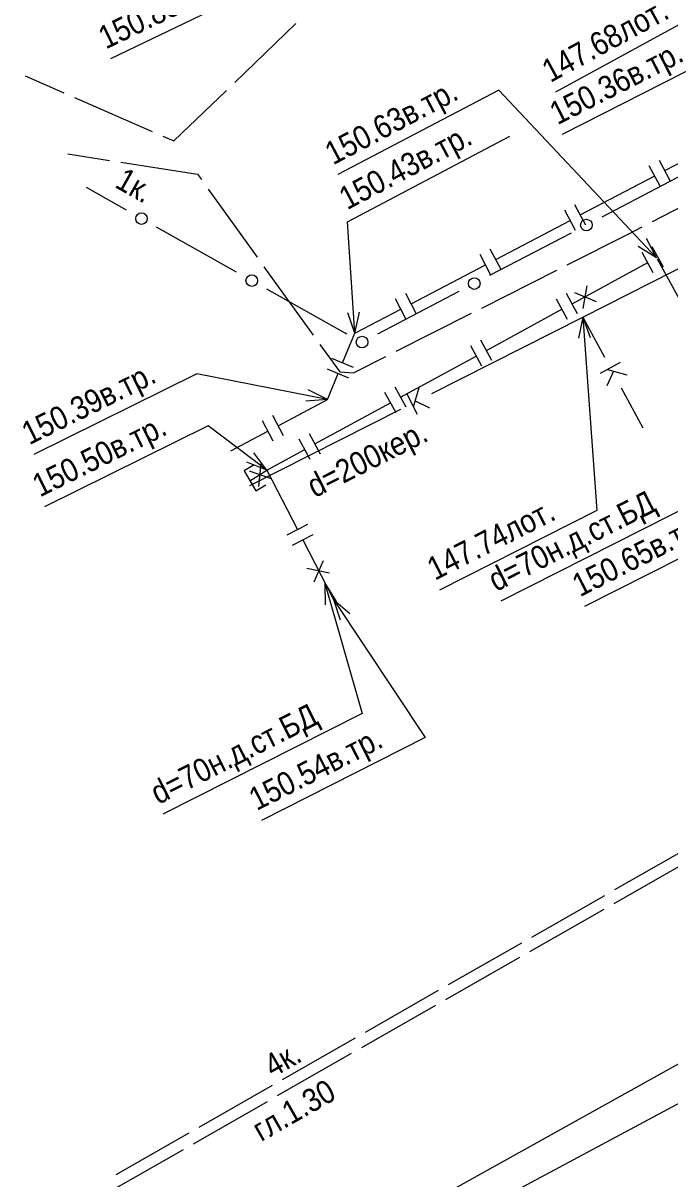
# Model space of a CAD drawing. Header units: metres. Extents: x 369 to 856, y 14070 to 14447.
# Drawn here: x 438.64 to 466.6, y 14270.89 to 14320.88 of the extents above; entities that cross this region are included whole.
import ezdxf
from ezdxf.enums import TextEntityAlignment as Align

# ---------------------------------------------------------------- set-up
doc = ezdxf.new("R2010")
doc.units = ezdxf.units.M
doc.header["$MEASUREMENT"] = 0
for name, color, linetype, lineweight in [('Водопровод', 7, 'Continuous', 25), ('Водосток', 7, 'Continuous', 25), ('Газопровод', 7, 'Continuous', 25), ('Кабели', 7, 'Continuous', 25), ('Кабель электрический', 7, 'Continuous', 25), ('Канализация самотёчная', 7, 'Continuous', 25)]:
    doc.layers.add(name, color=color, linetype=linetype, lineweight=lineweight)
doc.styles.add('Style-RUSSIAN_1251', font='RUSSIAN_1251.shx')
doc.styles.add('Style-RUSSIAN_1251 I 0.00000', font='RUSSIAN_1251.shx')

# ---------------------------------------------------------------- blocks, each defined once
blk = doc.blocks.new('ZAGLUS')
at = {"layer": 'Газопровод', "color": 252, "linetype": 'Continuous', "lineweight": 9, "flags": 128}
blk.add_lwpolyline([(0.499, -0.5), (0.5, -0.001), (-0.5, 0.001), (-0.5, -0.499)], dxfattribs=at)
blk = doc.blocks.new('msdElementTypeLineString_433')
at = {"layer": 'Кабель электрический', "color": 252, "linetype": 'Continuous', "lineweight": 9}
for p, q in [((37.059, 19.66), (33.855, 17.83)), ((33.421, 17.582), (30.217, 15.752)), ((29.783, 15.504), (26.579, 13.673)), ((26.145, 13.425), (22.942, 11.595)), ((22.507, 11.347), (19.304, 9.516)), ((18.87, 9.268), (15.666, 7.438)), ((15.232, 7.19), (12.028, 5.36))]:
    blk.add_line(p, q, dxfattribs=at)
blk = doc.blocks.new('msdElementTypeLineString_434')
at = {"layer": 'Кабель электрический', "color": 252, "linetype": 'Continuous', "lineweight": 9}
for p, q in [((36.63, 19.723), (33.47, 17.918)), ((33.036, 17.67), (29.876, 15.864)), ((29.442, 15.616), (26.281, 13.811)), ((25.847, 13.563), (22.687, 11.757)), ((22.253, 11.509), (19.093, 9.704)), ((18.659, 9.456), (15.498, 7.65)), ((15.064, 7.402), (11.904, 5.597))]:
    blk.add_line(p, q, dxfattribs=at)
blk = doc.blocks.new('msdElementTypeMultiLine_131')
at = {"layer": 'Кабель электрический', "color": 252, "linetype": 'Continuous', "lineweight": 9}
for name, p in [('msdElementTypeLineString_434', (0.42, 0.508)), ('msdElementTypeLineString_433', (0, 0))]:
    blk.add_blockref(name, p, dxfattribs=at)
blk = doc.blocks.new('msdElementTypeLineString_634')
at = {"layer": 'Канализация самотёчная', "color": 252, "linetype": 'Continuous', "lineweight": 9}
for p, q in [((17.861, 9.554), (34.399, 18.4)), ((0.001, 0), (16.539, 8.846))]:
    blk.add_line(p, q, dxfattribs=at)
blk = doc.blocks.new('msdElementTypeLineString_635')
at = {"layer": 'Канализация самотёчная', "color": 252, "linetype": 'Continuous', "lineweight": 9}
for p, q in [((17.282, 10.028), (17.749, 9.155)), ((17.583, 9.466), (17.812, 10.312)), ((17.655, 9.734), (18.278, 9.438))]:
    blk.add_line(p, q, dxfattribs=at)
blk = doc.blocks.new('msdElementTypeMultiLine_307')
at = {"layer": 'Канализация самотёчная', "color": 252, "linetype": 'Continuous', "lineweight": 9}
for name, p in [('msdElementTypeLineString_634', (0.506, 0.506)), ('msdElementTypeLineString_635', (0, 0))]:
    blk.add_blockref(name, p, dxfattribs=at)
blk = doc.blocks.new('msdElementTypeLineString_640')
at = {"layer": 'Водопровод', "color": 252, "linetype": 'Continuous', "lineweight": 9}
blk.add_line((0, 0), (34.168, 19.048), dxfattribs=at)
blk = doc.blocks.new('msdElementTypeMultiLine_310')
at = {"layer": 'Водопровод', "color": 252, "linetype": 'Continuous', "lineweight": 9}
blk.add_blockref('msdElementTypeLineString_640', (0.5, 0.5), dxfattribs=at)
blk = doc.blocks.new('msdElementTypeLineString_645')
at = {"layer": 'Канализация самотёчная', "color": 252, "linetype": 'Continuous', "lineweight": 9}
for p, q in [((0.001, 4.786), (0.94, 3.053)), ((1.655, 1.734), (2.594, 0.001))]:
    blk.add_line(p, q, dxfattribs=at)
blk = doc.blocks.new('msdElementTypeLineString_646')
at = {"layer": 'Канализация самотёчная', "color": 252, "linetype": 'Continuous', "lineweight": 9}
for p, q in [((2.123, 3.325), (1.252, 2.853)), ((1.563, 3.021), (2.409, 2.797)), ((1.831, 2.95), (1.538, 2.325))]:
    blk.add_line(p, q, dxfattribs=at)
blk = doc.blocks.new('msdElementTypeMultiLine_313')
at = {"layer": 'Канализация самотёчная', "color": 252, "linetype": 'Continuous', "lineweight": 9}
for name, p in [('msdElementTypeLineString_645', (0.506, 0.506)), ('msdElementTypeLineString_646', (0, 0))]:
    blk.add_blockref(name, p, dxfattribs=at)
blk = doc.blocks.new('msdElementTypeLineString_647')
at = {"layer": 'Канализация самотёчная', "color": 252, "linetype": 'Continuous', "lineweight": 9}
for p, q in [((7.254, 3.677), (13.169, 6.676)), ((0.001, 0), (5.916, 2.999))]:
    blk.add_line(p, q, dxfattribs=at)
blk = doc.blocks.new('msdElementTypeLineString_648')
at = {"layer": 'Канализация самотёчная', "color": 252, "linetype": 'Continuous', "lineweight": 9}
for p, q in [((6.674, 4.176), (7.122, 3.292)), ((6.962, 3.607), (7.21, 4.447)), ((7.041, 3.873), (7.657, 3.564))]:
    blk.add_line(p, q, dxfattribs=at)
blk = doc.blocks.new('msdElementTypeMultiLine_314')
at = {"layer": 'Канализация самотёчная', "color": 252, "linetype": 'Continuous', "lineweight": 9}
for name, p in [('msdElementTypeLineString_647', (0.506, 0.506)), ('msdElementTypeLineString_648', (0, 0))]:
    blk.add_blockref(name, p, dxfattribs=at)
blk = doc.blocks.new('msdElementTypeLineString_841')
at = {"layer": 'Кабель электрический', "color": 252, "linetype": 'Continuous', "lineweight": 9}
for p, q in [((0, 18.831), (1.798, 18.55)), ((25.273, 15.91), (28.503, 17.586)), ((6.061, 17.312), (8.186, 14.358)), ((8.478, 13.952), (10.603, 10.997)), ((17.891, 12.162), (21.139, 13.805)), ((14.198, 10.293), (17.445, 11.936))]:
    blk.add_line(p, q, dxfattribs=at)
at = {"layer": 'Кабель электрический', "color": 252, "linetype": 'Continuous', "lineweight": 9, "flags": 128}
for points in [[(2.292, 18.473), (5.598, 17.956), (5.769, 17.718)], [(21.585, 14.031), (24.244, 15.376), (24.829, 15.68)], [(10.895, 10.591), (11.753, 9.399), (12.342, 9.354), (13.752, 10.067)]]:
    blk.add_lwpolyline(points, dxfattribs=at)
blk = doc.blocks.new('msdElementTypeMultiLine_448')
at = {"layer": 'Кабель электрический', "color": 252, "linetype": 'Continuous', "lineweight": 9}
blk.add_blockref('msdElementTypeLineString_841', (0, 0), dxfattribs=at)
blk = doc.blocks.new('msdElementTypeLineString_909')
at = {"layer": 'Кабели', "color": 252, "linetype": 'Continuous', "lineweight": 9}
for p, q in [((29.142, 9.119), (27.382, 8.201)), ((26.052, 7.506), (22.533, 5.67)), ((1.98, 5.97), (0.25, 6.944)), ((6.746, 3.286), (3.287, 5.234)), ((21.203, 4.975), (17.683, 3.139)), ((16.354, 2.444), (12.834, 0.608))]:
    blk.add_line(p, q, dxfattribs=at)
at = {"layer": 'Кабели', "color": 252, "linetype": 'Continuous', "lineweight": 9, "flags": 128}
blk.add_lwpolyline([(11.513, 0.602), (11.434, 0.646), (8.053, 2.55)], dxfattribs=at)
at = {"layer": 'Кабели', "color": 252, "linetype": 'Continuous', "lineweight": 9}
for centre in [(26.717, 7.854), (2.633, 5.602), (21.868, 5.323), (7.4, 2.918), (17.019, 2.792), (12.169, 0.261)]:
    blk.add_circle(centre, 0.25, dxfattribs=at)
blk = doc.blocks.new('msdElementTypeMultiLine_502')
at = {"layer": 'Кабели', "color": 252, "linetype": 'Continuous', "lineweight": 9}
blk.add_blockref('msdElementTypeLineString_909', (0, 0), dxfattribs=at)
blk = doc.blocks.new('msdElementTypeLineString_973')
at = {"layer": 'Кабель электрический', "color": 252, "linetype": 'Continuous', "lineweight": 9}
for p, q in [((9.065, 2.529), (11.71, 5.072)), ((0.001, 2.816), (1.681, 2.081)), ((2.139, 1.88), (5.5, 0.41))]:
    blk.add_line(p, q, dxfattribs=at)
at = {"layer": 'Кабель электрический', "color": 252, "linetype": 'Continuous', "lineweight": 9, "flags": 128}
blk.add_lwpolyline([(5.958, 0.209), (6.434, 0.001), (8.705, 2.183)], dxfattribs=at)
blk = doc.blocks.new('msdElementTypeMultiLine_552')
at = {"layer": 'Кабель электрический', "color": 252, "linetype": 'Continuous', "lineweight": 9}
blk.add_blockref('msdElementTypeLineString_973', (0, 0), dxfattribs=at)
blk = doc.blocks.new('msdElementTypeLineString_1001')
at = {"layer": 'Канализация самотёчная', "color": 252, "linetype": 'Continuous', "lineweight": 9}
for p, q in [((7.869, 3.983), (14.399, 7.289)), ((0.001, 0), (6.53, 3.306))]:
    blk.add_line(p, q, dxfattribs=at)
blk = doc.blocks.new('msdElementTypeLineString_1002')
at = {"layer": 'Канализация самотёчная', "color": 252, "linetype": 'Continuous', "lineweight": 9}
for p, q in [((7.577, 3.914), (7.825, 4.754)), ((7.289, 4.482), (7.737, 3.599)), ((7.656, 4.18), (8.272, 3.87))]:
    blk.add_line(p, q, dxfattribs=at)
blk = doc.blocks.new('msdElementTypeMultiLine_571')
at = {"layer": 'Канализация самотёчная', "color": 252, "linetype": 'Continuous', "lineweight": 9}
for name, p in [('msdElementTypeLineString_1001', (0.506, 0.506)), ('msdElementTypeLineString_1002', (0, 0))]:
    blk.add_blockref(name, p, dxfattribs=at)
blk = doc.blocks.new('msdElementTypeLineString_1050')
at = {"layer": 'Газопровод', "color": 252, "linetype": 'Continuous', "lineweight": 9}
for p, q in [((19.272, 12.615), (22.486, 14.303)), ((19.504, 12.172), (19.039, 13.058)), ((19.061, 11.94), (18.597, 12.825)), ((15.614, 10.695), (18.829, 12.383)), ((15.847, 10.252), (15.382, 11.137)), ((15.404, 10.019), (14.939, 10.905)), ((11.957, 8.774), (15.172, 10.462)), ((12.189, 8.331), (11.724, 9.217)), ((8.3, 6.854), (11.514, 8.542)), ((11.747, 8.099), (11.282, 8.984)), ((8.089, 6.179), (7.624, 7.064)), ((8.532, 6.411), (8.067, 7.296)), ((5.61, 3.642), (4.687, 4.025)), ((5.802, 4.104), (4.878, 4.487)), ((2.782, 1.14), (2.315, 2.024)), ((2.339, 0.907), (1.873, 1.791)), ((0.501, 0.501), (2.106, 1.349))]:
    blk.add_line(p, q, dxfattribs=at)
at = {"layer": 'Газопровод', "color": 252, "linetype": 'Continuous', "lineweight": 9, "flags": 128}
for points in [[(5.34, 4.296), (5.872, 5.579), (7.857, 6.621)], [(2.548, 1.582), (4.682, 2.709), (5.148, 3.834)]]:
    blk.add_lwpolyline(points, dxfattribs=at)
blk = doc.blocks.new('msdElementTypeMultiLine_604')
at = {"layer": 'Газопровод', "color": 252, "linetype": 'Continuous', "lineweight": 9}
blk.add_blockref('msdElementTypeLineString_1050', (0, 0), dxfattribs=at)
blk = doc.blocks.new('msdElementTypeLineString_1052')
at = {"layer": 'Газопровод', "color": 252, "linetype": 'Continuous', "lineweight": 9}
for p, q in [((13.708, 8.084), (14.632, 7.701)), ((14.234, 8.373), (14.062, 7.388)), ((19.729, 5.832), (19.347, 4.908)), ((20.019, 5.307), (19.033, 5.477))]:
    blk.add_line(p, q, dxfattribs=at)
blk = doc.blocks.new('msdElementTypeLineString_1053')
at = {"layer": 'Газопровод', "color": 252, "linetype": 'Continuous', "lineweight": 9}
for p, q in [((17.638, 9.274), (17.159, 10.152)), ((17.199, 9.034), (16.72, 9.912)), ((17.374, 9.628), (19.158, 6.362)), ((13.692, 7.692), (16.96, 9.473)), ((13.931, 7.253), (13.453, 8.131)), ((13.492, 7.014), (13.014, 7.892)), ((9.986, 5.671), (13.253, 7.453)), ((18.719, 6.123), (19.596, 6.602)), ((10.225, 5.232), (9.746, 6.11)), ((18.958, 5.684), (19.836, 6.163)), ((9.786, 4.993), (9.307, 5.871)), ((19.397, 5.924), (20.289, 4.29)), ((6.279, 3.651), (9.547, 5.432)), ((6.519, 3.212), (6.04, 4.09)), ((6.08, 2.972), (5.601, 3.85)), ((2.573, 1.63), (5.84, 3.411)), ((2.812, 1.191), (2.333, 2.069)), ((2.373, 0.952), (1.894, 1.83)), ((0.5, 0.5), (2.134, 1.391))]:
    blk.add_line(p, q, dxfattribs=at)
blk = doc.blocks.new('msdElementTypeMultiLine_606')
at = {"layer": 'Газопровод', "color": 252, "linetype": 'Continuous', "lineweight": 9}
for name, p in [('msdElementTypeLineString_1053', (0, 0)), ('msdElementTypeLineString_1052', (0.093, 0.093))]:
    blk.add_blockref(name, p, dxfattribs=at)
blk = doc.blocks.new('msdElementTypeLineString_1054')
at = {"layer": 'Газопровод', "color": 252, "linetype": 'Continuous', "lineweight": 9}
for p, q in [((2.842, 2.075), (2.435, 1.161)), ((3.117, 1.542), (2.137, 1.739))]:
    blk.add_line(p, q, dxfattribs=at)
blk = doc.blocks.new('msdElementTypeLineString_1055')
at = {"layer": 'Газопровод', "color": 252, "linetype": 'Continuous', "lineweight": 9}
for p, q in [((0.5, 6.097), (1.821, 3.521)), ((1.376, 3.293), (2.266, 3.749)), ((1.604, 2.848), (2.494, 3.304)), ((2.049, 3.076), (3.37, 0.501))]:
    blk.add_line(p, q, dxfattribs=at)
blk = doc.blocks.new('msdElementTypeMultiLine_607')
at = {"layer": 'Газопровод', "color": 252, "linetype": 'Continuous', "lineweight": 9}
for name, p in [('msdElementTypeLineString_1055', (0, 0)), ('msdElementTypeLineString_1054', (0.093, 0.093))]:
    blk.add_blockref(name, p, dxfattribs=at)
blk = doc.blocks.new('msdElementTypeLineString_1056')
at = {"layer": 'Газопровод', "color": 252, "linetype": 'Continuous', "lineweight": 9}
for p, q in [((0.885, 1.15), (0.774, 0.156)), ((0.378, 0.83), (1.324, 0.503))]:
    blk.add_line(p, q, dxfattribs=at)
blk = doc.blocks.new('msdElementTypeLineString_1057')
at = {"layer": 'Газопровод', "color": 252, "linetype": 'Continuous', "lineweight": 9}
blk.add_line((0.501, 0.5), (1.238, 0.962), dxfattribs=at)
blk = doc.blocks.new('msdElementTypeMultiLine_608')
at = {"layer": 'Газопровод', "color": 252, "linetype": 'Continuous', "lineweight": 9}
for name, p in [('msdElementTypeLineString_1056', (0.093, 0.093)), ('msdElementTypeLineString_1057', (0, 0))]:
    blk.add_blockref(name, p, dxfattribs=at)
blk = doc.blocks.new('msdElementTypeLineString_1066')
at = {"layer": 'Кабели', "color": 252, "linetype": 'Continuous', "lineweight": 9}
for p, q in [((23.394, 26.854), (20.219, 25.116)), ((18.903, 24.396), (15.727, 22.658)), ((14.412, 21.938), (11.236, 20.2)), ((32.207, 16.535), (30.437, 19.692)), ((9.92, 19.48), (6.745, 17.742)), ((1.295, 17.515), (0.25, 18.992)), ((34.71, 12.069), (32.94, 15.226)), ((37.214, 7.603), (35.444, 10.761)), ((39.718, 3.137), (37.947, 6.295)), ((41.336, 0.25), (40.451, 1.829))]:
    blk.add_line(p, q, dxfattribs=at)
at = {"layer": 'Кабели', "color": 252, "linetype": 'Continuous', "lineweight": 9, "flags": 128}
for points in [[(27.117, 25.419), (25.925, 27.452), (24.888, 27.672), (24.71, 27.574)], [(29.703, 21.001), (29.654, 21.089), (27.875, 24.125)], [(5.429, 17.022), (3.456, 15.942), (2.23, 16.193), (2.161, 16.29)]]:
    blk.add_lwpolyline(points, dxfattribs=at)
at = {"layer": 'Кабели', "color": 252, "linetype": 'Continuous', "lineweight": 9}
for centre in [(24.052, 27.214), (19.561, 24.756), (27.496, 24.772), (15.07, 22.298), (30.07, 20.347), (10.578, 19.84), (6.087, 17.382), (1.728, 16.902), (32.574, 15.881), (35.077, 11.415), (37.581, 6.949), (40.084, 2.483)]:
    blk.add_circle(centre, 0.25, dxfattribs=at)
blk = doc.blocks.new('msdElementTypeLineString_1067')
at = {"layer": 'Кабели', "color": 252, "linetype": 'Continuous', "lineweight": 9}
for p, q in [((25.174, 27.417), (25.945, 28.054)), ((25.761, 27.294), (25.308, 28.187)), ((26.702, 25.812), (27.056, 26.747)), ((26.397, 26.328), (27.387, 26.188)), ((0.798, 17.949), (1.071, 18.911)), ((7.395, 17.74), (7.565, 18.726)), ((0.45, 18.437), (1.448, 18.382)), ((7.921, 18.03), (6.996, 18.412)), ((31.447, 17.559), (32.434, 17.399)), ((31.742, 17.036), (32.114, 17.965)), ((2.549, 15.933), (3.316, 16.575)), ((3.137, 15.814), (2.679, 16.704))]:
    blk.add_line(p, q, dxfattribs=at)
blk = doc.blocks.new('msdElementTypeMultiLine_613')
at = {"layer": 'Кабели', "color": 252, "linetype": 'Continuous', "lineweight": 9}
for name, p in [('msdElementTypeLineString_1067', (0, 0)), ('msdElementTypeLineString_1066', (0.157, 0.157))]:
    blk.add_blockref(name, p, dxfattribs=at)
blk = doc.blocks.new('DIMTXT_7')
at = {"layer": 'Газопровод', "color": 252, "linetype": 'Continuous', "lineweight": 9}
for q in [(-0.435, 0.827), (-0.799, 0.484)]:
    blk.add_line((0, 0), q, dxfattribs=at)
at = {"layer": 'Газопровод', "color": 252, "linetype": 'Continuous', "lineweight": 9, "flags": 128}
blk.add_lwpolyline([(0, 0), (-6.825, 7.253), (-13.779, 3.594)], dxfattribs=at)
at = {"layer": 'Газопровод', "color": 252, "linetype": 'Continuous', "lineweight": 9, "style": 'Style-RUSSIAN_1251', "width": 0.9}
blk.add_text('150.63в.тр.', height=1, rotation=27.7549, dxfattribs=at).set_placement((-14.454, 4.877), align=Align.TOP_LEFT)
blk = doc.blocks.new('DIMTXT_8')
at = {"layer": 'Газопровод', "color": 252, "linetype": 'Continuous', "lineweight": 9}
for q in [(-0.569, 0.741), (-0.87, 0.341)]:
    blk.add_line((0, 0), q, dxfattribs=at)
at = {"layer": 'Газопровод', "color": 252, "linetype": 'Continuous', "lineweight": 9, "flags": 128}
blk.add_lwpolyline([(0, 0), (-2.542, 1.91), (-9.617, -1.59)], dxfattribs=at)
at = {"layer": 'Газопровод', "color": 252, "linetype": 'Continuous', "lineweight": 9, "style": 'Style-RUSSIAN_1251', "width": 0.9}
blk.add_text('150.50в.тр.', height=1, rotation=26.3269, dxfattribs=at).set_placement((-10.26, -0.291), align=Align.TOP_LEFT)
blk = doc.blocks.new('DIMTXT_256')
at = {"layer": 'Газопровод', "color": 252, "linetype": 'Continuous', "lineweight": 9}
for q in [(0.006, -0.934), (0.487, -0.797)]:
    blk.add_line((0, 0), q, dxfattribs=at)
at = {"layer": 'Газопровод', "color": 252, "linetype": 'Continuous', "lineweight": 9, "flags": 128}
blk.add_lwpolyline([(0, 0), (1.603, -5.64), (-7.004, -9.998)], dxfattribs=at)
at = {"layer": 'Газопровод', "color": 252, "linetype": 'Continuous', "lineweight": 9, "style": 'Style-RUSSIAN_1251', "width": 0.9}
blk.add_text('d=70н.д.ст.БД', height=1, rotation=26.8514, dxfattribs=at).set_placement((-7.659, -8.704), align=Align.TOP_LEFT)
blk = doc.blocks.new('DIMTXT_278')
at = {"layer": 'Газопровод', "color": 252, "linetype": 'Continuous', "lineweight": 9}
for q in [(-0.835, 0.419), (-0.931, -0.072)]:
    blk.add_line((0, 0), q, dxfattribs=at)
at = {"layer": 'Газопровод', "color": 252, "linetype": 'Continuous', "lineweight": 9, "flags": 128}
blk.add_lwpolyline([(0, 0), (-5.649, 1.111), (-12.688, -2.38)], dxfattribs=at)
at = {"layer": 'Газопровод', "color": 252, "linetype": 'Continuous', "lineweight": 9, "style": 'Style-RUSSIAN_1251', "width": 0.9}
blk.add_text('150.39в.тр.', height=1, rotation=26.3819, dxfattribs=at).set_placement((-13.333, -1.081), align=Align.TOP_LEFT)
blk = doc.blocks.new('DIMTXT_279')
at = {"layer": 'Газопровод', "color": 252, "linetype": 'Continuous', "lineweight": 9}
for q in [(-0.31, 0.881), (0.189, 0.915)]:
    blk.add_line((0, 0), q, dxfattribs=at)
at = {"layer": 'Газопровод', "color": 252, "linetype": 'Continuous', "lineweight": 9, "flags": 128}
blk.add_lwpolyline([(0, 0), (-0.325, 4.816), (6.697, 8.529)], dxfattribs=at)
at = {"layer": 'Газопровод', "color": 252, "linetype": 'Continuous', "lineweight": 9, "style": 'Style-RUSSIAN_1251', "width": 0.9}
blk.add_text('150.43в.тр.', height=1, rotation=27.8684, dxfattribs=at).set_placement((-0.804, 6.203), align=Align.TOP_LEFT)
blk = doc.blocks.new('DIMTXT_280')
at = {"layer": 'Газопровод', "color": 252, "linetype": 'Continuous', "lineweight": 9}
for q in [(-0.483, 0.8), (-0.826, 0.436)]:
    blk.add_line((0, 0), q, dxfattribs=at)
at = {"layer": 'Газопровод', "color": 252, "linetype": 'Continuous', "lineweight": 9, "flags": 128}
blk.add_lwpolyline([(0, 0), (-2.568, 2.424), (-9.573, -1.136)], dxfattribs=at)
at = {"layer": 'Газопровод', "color": 252, "linetype": 'Continuous', "lineweight": 9, "style": 'Style-RUSSIAN_1251', "width": 0.9}
blk.add_text('150.36в.тр.', height=1, rotation=26.9423, dxfattribs=at).set_placement((-10.23, 0.157), align=Align.TOP_LEFT)
blk = doc.blocks.new('DIMTXT_338')
at = {"layer": 'Газопровод', "color": 252, "linetype": 'Continuous', "lineweight": 9}
for q in [(-0.275, -0.893), (0.225, -0.907)]:
    blk.add_line((0, 0), q, dxfattribs=at)
at = {"layer": 'Газопровод', "color": 252, "linetype": 'Continuous', "lineweight": 9, "flags": 128}
blk.add_lwpolyline([(0, 0), (-0.185, -6.745), (-8.792, -11.102)], dxfattribs=at)
at = {"layer": 'Газопровод', "color": 252, "linetype": 'Continuous', "lineweight": 9, "style": 'Style-RUSSIAN_1251', "width": 0.9}
blk.add_text('d=70н.д.ст.БД', height=1, rotation=26.8514, dxfattribs=at).set_placement((-9.447, -9.808), align=Align.TOP_LEFT)
blk = doc.blocks.new('DIMTXT_363')
at = {"layer": 'Канализация самотёчная', "color": 252, "linetype": 'Continuous', "lineweight": 9}
for q in [(-0.185, -0.916), (0.314, -0.88)]:
    blk.add_line((0, 0), q, dxfattribs=at)
at = {"layer": 'Канализация самотёчная', "color": 252, "linetype": 'Continuous', "lineweight": 9, "flags": 128}
blk.add_lwpolyline([(0, 0), (0.6, -8.367), (-6.197, -11.808)], dxfattribs=at)
at = {"layer": 'Канализация самотёчная', "color": 252, "linetype": 'Continuous', "lineweight": 9, "style": 'Style-RUSSIAN_1251', "width": 0.9}
blk.add_text('147.74лот.', height=1, rotation=26.8514, dxfattribs=at).set_placement((-6.852, -10.514), align=Align.TOP_LEFT)
blk = doc.blocks.new('DIMTXT_364')
at = {"layer": 'Канализация самотёчная', "color": 252, "linetype": 'Continuous', "lineweight": 9}
for q in [(-0.52, 0.776), (-0.846, 0.397)]:
    blk.add_line((0, 0), q, dxfattribs=at)
at = {"layer": 'Канализация самотёчная', "color": 252, "linetype": 'Continuous', "lineweight": 9, "flags": 128}
blk.add_lwpolyline([(0, 0), (-7.753, 6.658), (-14.36, 3.053)], dxfattribs=at)
at = {"layer": 'Канализация самотёчная', "color": 252, "linetype": 'Continuous', "lineweight": 9, "style": 'Style-RUSSIAN_1251', "width": 0.9}
blk.add_text('147.68лот.', height=1, rotation=28.6199, dxfattribs=at).set_placement((-15.054, 4.325), align=Align.TOP_LEFT)
blk = doc.blocks.new('DIMTXT_417')
at = {"layer": 'Водосток', "color": 252, "linetype": 'Continuous', "lineweight": 9}
for q in [(-0.162, -0.92), (0.336, -0.872)]:
    blk.add_line((0, 0), q, dxfattribs=at)
at = {"layer": 'Водосток', "color": 252, "linetype": 'Continuous', "lineweight": 9, "flags": 128}
blk.add_lwpolyline([(0, 0), (0.449, -4.63), (-6.315, -7.897)], dxfattribs=at)
at = {"layer": 'Водосток', "color": 252, "linetype": 'Continuous', "lineweight": 9, "style": 'Style-RUSSIAN_1251', "width": 0.9}
blk.add_text('150.88лот.', height=1, rotation=25.7846, dxfattribs=at).set_placement((-6.946, -6.592), align=Align.TOP_LEFT)
blk = doc.blocks.new('DIMTXT_454')
at = {"layer": 'Газопровод', "color": 252, "linetype": 'Continuous', "lineweight": 9}
for q in [(0.291, -0.888), (0.707, -0.61)]:
    blk.add_line((0, 0), q, dxfattribs=at)
at = {"layer": 'Газопровод', "color": 252, "linetype": 'Continuous', "lineweight": 9, "flags": 128}
blk.add_lwpolyline([(0, 0), (3.976, -5.968), (-3.111, -9.556)], dxfattribs=at)
at = {"layer": 'Газопровод', "color": 252, "linetype": 'Continuous', "lineweight": 9, "style": 'Style-RUSSIAN_1251', "width": 0.9}
blk.add_text('150.54в.тр.', height=1, rotation=26.8514, dxfattribs=at).set_placement((-3.765, -8.262), align=Align.TOP_LEFT)
blk = doc.blocks.new('DIMTXT_455')
at = {"layer": 'Газопровод', "color": 252, "linetype": 'Continuous', "lineweight": 9}
for q in [(-0.109, -0.928), (0.385, -0.851)]:
    blk.add_line((0, 0), q, dxfattribs=at)
at = {"layer": 'Газопровод', "color": 252, "linetype": 'Continuous', "lineweight": 9, "flags": 128}
blk.add_lwpolyline([(0, 0), (0.954, -6.149), (-6.057, -9.698)], dxfattribs=at)
at = {"layer": 'Газопровод', "color": 252, "linetype": 'Continuous', "lineweight": 9, "style": 'Style-RUSSIAN_1251', "width": 0.9}
blk.add_text('150.65в.тр.', height=1, rotation=26.8514, dxfattribs=at).set_placement((-6.712, -8.404), align=Align.TOP_LEFT)

msp = doc.modelspace()

# ---------------------------------------------------------------- block references
at = {"layer": 'Водопровод', "color": 252, "linetype": 'Continuous', "lineweight": 9}
msp.add_blockref('msdElementTypeMultiLine_310', (444.335, 14263.029), dxfattribs=at)
at = {"layer": 'Водосток', "color": 252, "linetype": 'Continuous', "lineweight": 9}
msp.add_blockref('DIMTXT_417', (448.729, 14327.223), dxfattribs=at)
at = {"layer": 'Газопровод', "color": 252, "linetype": 'Continuous', "lineweight": 9}
for name, p in [('msdElementTypeMultiLine_604', (447.118, 14301.881)), ('DIMTXT_280', (471.52, 14317.19)), ('DIMTXT_7', (466.03, 14310.728)), ('DIMTXT_279', (452.99, 14307.46)), ('msdElementTypeMultiLine_606', (448.686, 14301.045)), ('DIMTXT_338', (468.083, 14306.969)), ('DIMTXT_278', (451.8, 14304.59)), ('DIMTXT_455', (468.975, 14305.335)), ('DIMTXT_8', (449.186, 14301.545)), ('msdElementTypeMultiLine_608', (447.948, 14300.583)), ('msdElementTypeMultiLine_607', (448.686, 14295.448)), ('DIMTXT_256', (451.694, 14296.654)), ('DIMTXT_454', (452.055, 14295.948))]:
    msp.add_blockref(name, p, dxfattribs=at)
at = {"layer": 'Газопровод', "color": 252, "linetype": 'Continuous', "lineweight": 9, "rotation": 120.1749307815614}
msp.add_blockref('ZAGLUS', (448.449, 14301.083), dxfattribs=at)
at = {"layer": 'Кабели', "color": 252, "linetype": 'Continuous', "lineweight": 9}
for name, p in [('msdElementTypeMultiLine_613', (445.162, 14308.979)), ('msdElementTypeMultiLine_502', (441.128, 14306.818))]:
    msp.add_blockref(name, p, dxfattribs=at)
at = {"layer": 'Кабель электрический', "color": 252, "linetype": 'Continuous', "lineweight": 9}
for name, p in [('msdElementTypeMultiLine_552', (438.727, 14315.78)), ('msdElementTypeMultiLine_448', (440.579, 14296.388)), ('msdElementTypeMultiLine_131', (430.325, 14264.956))]:
    msp.add_blockref(name, p, dxfattribs=at)
at = {"layer": 'Канализация самотёчная', "color": 252, "linetype": 'Continuous', "lineweight": 9}
for name, p in [('DIMTXT_364', (476.014, 14314.835)), ('msdElementTypeMultiLine_314', (462.339, 14307.653)), ('msdElementTypeMultiLine_571', (447.941, 14300.364)), ('DIMTXT_363', (462.846, 14308.159)), ('msdElementTypeMultiLine_313', (462.339, 14302.867)), ('msdElementTypeMultiLine_307', (458.147, 14269.191))]:
    msp.add_blockref(name, p, dxfattribs=at)

# ---------------------------------------------------------------- texts
at = {"layer": 'Кабели', "color": 252, "linetype": 'Continuous', "lineweight": 9, "style": 'Style-RUSSIAN_1251 I 0.00000', "width": 0.9}
msp.add_text('1к.', height=1, rotation=330.613, dxfattribs=at).set_placement((442.559, 14313.801))
at = {"layer": 'Кабель электрический', "color": 252, "linetype": 'Continuous', "lineweight": 9, "width": 0.9}
for s, style, p in [('4к.', 'Style-RUSSIAN_1251', (449.441, 14275.248)), ('гл.1.30', 'Style-RUSSIAN_1251 I 0.00000', (448.931, 14272.476))]:
    msp.add_text(s, height=1, rotation=29.7398, dxfattribs=dict(at, style=style)).set_placement(p)
at = {"layer": 'Канализация самотёчная', "color": 252, "linetype": 'Continuous', "lineweight": 9, "style": 'Style-RUSSIAN_1251', "width": 0.899998}
msp.add_text('d=200кер.', height=1, rotation=26.8514, dxfattribs=at).set_placement((451.252, 14300.325))

doc.saveas('drawing.dxf')
